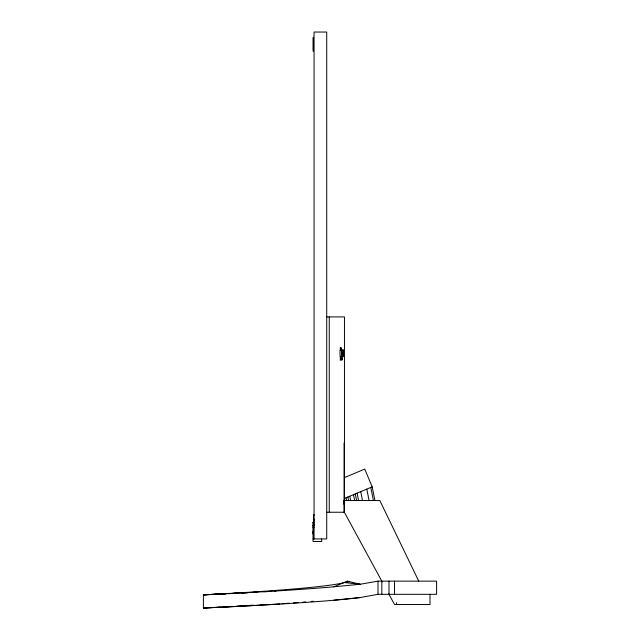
<?xml version="1.0" encoding="UTF-8"?>
<svg xmlns="http://www.w3.org/2000/svg" width="640" height="640" viewBox="0 0 640 640"><rect width="100%" height="100%" fill="white"/><g stroke="black" fill="none" stroke-linecap="round" stroke-linejoin="round"><path stroke-width="0.96" d="M341.16 356.336L341.16 360.168L340.304 360.168L340.304 356.248M344.24 502.448C344.192 509.496 344.256 494.944 344.208 502.008M342.2 354.04L342.24 350.4M343.256 353.112L343.232 352.368M343.464 354.136L343.464 352.368M341.576 352.36L341.576 354.2M342.2 353.464L342.184 352.544M342.424 352.568L342.408 355.264M342.424 354.408L342.424 353.488M342.176 353.864L342.168 355.568M343.264 352.568L343.248 351.544M343.456 354.952L343.44 353.928M341.608 352.632L341.696 349.744L341.776 352.032M341.784 353.96L341.696 355.832L341.608 353.944M342.208 352.752L342.192 351.688M341.616 352.016L341.696 350.76L341.784 352.648M342.168 354.528L342.08 356.568M342.216 352.088L342.352 351.088M342.392 355.992L342.384 354.864M343.272 351.928L343.352 349.832L343.432 351.928M343.432 354.568L343.352 356.664L343.264 353.928M342.36 356.552L342.368 355.44M343.288 351.384L343.352 350.616L343.416 351.384M343.416 355.112L343.352 355.888L343.288 355.112M340.24 356.376C339.952 357.032 339.952 349.52 340.24 350.232M341.512 350.2L341.576 349.744M342.024 350.2L342.08 349.744L342.152 351.224M342.4 356.208L342.304 357.024L342.304 356.24M220.84 607.08A294.024 12.424 -1.5 0 1 203.4 608L203.4 594.824A334.464 12.44 -1.5 0 0 333.792 586.808L347.344 581.136L360.192 584.256L378 581.136L436.6 581.136L436.6 594.312L378 594.312L360.192 597.552L333.792 600.208M344.312 477.64L364.752 469.088L372.192 486.856L374.936 500.552M344.4 498.48L372.192 486.856M225.832 593.776A293.96 11.568 -1.2 0 1 203.4 594.824A294.032 12.456 -1.5 0 0 344.504 582.544L348.92 581.784M333.792 586.808L360.192 584.256L344.504 582.544M326.728 316.912L344.464 316.912L344.464 500.552M340.336 348.44L341.128 348.44M342.216 353.064L343.232 353.064L342.216 353.432M340.336 359.232L341.128 359.232L341.128 357.28M341.72 359.144L342.192 359.144M343.92 500.552L379.832 500.552L418.768 581.192M326.728 512.24L344.464 512.24M314.056 514.752L313.544 514.752L313.544 530.704M313.544 515.464L314.056 515.464M313.544 519.232L314.056 519.232M313.544 519.256L314.056 519.256M313.544 520L314.056 520.016M313.544 520.824L314.056 520.824M313.544 520.864L314.056 520.864M312.944 522.4L314.056 522.4M313.544 523.968L314.056 523.968M313.544 524.68L314.056 524.68M312.944 525.384L314.056 525.384M312.944 525.984L314.056 525.984M312.944 527.224L314.056 527.224M313.04 538.936L326.728 538.936L326.728 32.04L314.056 32.04L314.056 538.936M388.848 594.048L394.528 604.488L430.016 604.488L430.016 594.312M382.224 581.864L344.344 512.24L344.344 500.552M370.792 487.44L373.424 500.552M366.784 489.112L369.08 500.552M360.736 491.648L362.52 500.552M357.112 493.168L358.592 500.552M355.296 493.92L356.624 500.552M353.48 494.68L354.664 500.552M349.76 496.24L350.632 500.552M347.904 497.016L348.616 500.552M346.04 497.792L346.6 500.552M342.368 350.408L342.368 351.528M342.232 355.424L342.24 356.544M342.392 350.976L342.384 352.104M342.168 350.744L342.168 351.792M342.216 354.848L342.216 355.976M341.616 354.552L341.696 356.84L341.816 352.392M343.456 351.544L343.44 352.568M343.248 354.952L343.256 353.384M342.408 351.712L342.392 352.768M342.184 351.448L342.176 352.448M342.208 354.184L342.232 354.952M342.192 355.24L342.2 352.272M347.344 581.136L347.352 582.048M396.584 602.64L396.584 604.488M394.528 581.136L394.528 594.312M388.992 581.136L388.992 594.312M381.824 581.136L381.824 594.312M378 581.136L378 594.312M344.072 442.904L344.072 512.24M342.216 350.792L342.216 359.912L341.696 359.912L341.696 357.016M341.16 349.488L341.16 347.496L340.304 347.496L340.304 350.4M329.256 316.912L329.256 512.24M321.656 538.936L321.656 541.472L313.04 541.472L313.04 531.336M313.544 37.224L313.544 51.416M313.04 37.648L313.04 50.992M312.944 522.208L312.944 533.824M360.192 597.552A334.448 12.232 -1.4 0 1 203.4 608A293.952 11.552 -1.2 0 0 279.984 603.864M313.368 601.24A293.952 11.552 -1.2 0 1 311.128 601.448M305.664 601.928A293.952 11.552 -1.2 0 1 302.96 602.152M298.28 602.536A293.952 11.552 -1.2 0 1 293.392 602.912M289.336 603.208A293.952 11.552 -1.2 0 1 281.968 603.728M263.736 604.464A294.024 12.424 -1.5 0 1 260.712 604.672M253.496 605.144A294.024 12.424 -1.5 0 1 249.28 605.416M244.08 605.736A294.024 12.424 -1.5 0 1 236.544 606.192M232.696 606.416A294.024 12.424 -1.5 0 1 222.848 606.976M276.304 590.92A293.96 11.568 -1.2 0 1 274.432 591.048M267.696 591.472A293.96 11.568 -1.2 0 1 263.736 591.72M257.64 592.08A293.96 11.568 -1.2 0 1 253.496 592.32M248.216 592.616A293.96 11.568 -1.2 0 1 241.28 592.992M237.504 593.192A293.96 11.568 -1.2 0 1 228.792 593.632M360.192 584.256A334.456 12.32 -1.5 0 1 358.584 584.448M267.528 591.552A334.456 12.32 -1.5 0 1 265.496 591.672M257.232 592.136A334.456 12.32 -1.5 0 1 254.088 592.304M248.472 592.608A334.456 12.32 -1.5 0 1 241.776 592.96M237.888 593.16A334.456 12.32 -1.5 0 1 228.992 593.608M225.984 593.76A334.456 12.32 -1.5 0 1 203.4 594.824"/></g></svg>
